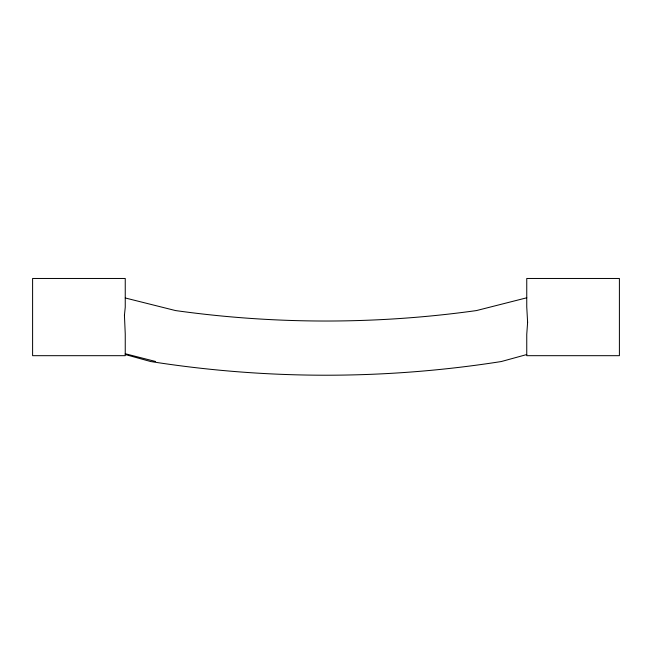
<?xml version="1.0" encoding="UTF-8"?>
<svg xmlns="http://www.w3.org/2000/svg" width="652" height="652" viewBox="0 0 652 652"><rect width="100%" height="100%" fill="white"/><g stroke="black" fill="none" stroke-linecap="round" stroke-linejoin="round"><path stroke-width="0.98" d="M526.751 354.549L501.339 361.526A1129.68 1129.68 0 0 1 150.661 361.526L125.249 354.517M526.751 297.801L476.49 310.564A1087.569 1087.569 0 0 1 175.51 310.564L125.249 297.972M125.249 353.743L155.543 361.477M124.434 315.307L125.249 333.938L125.249 355.682L32.6 355.682L32.6 278.469L125.249 278.469L125.249 307.206L124.434 315.307M527.615 322.332L526.751 334.37L526.751 355.682L619.4 355.682L619.4 278.469L526.751 278.469L526.751 306.937L527.615 322.332"/></g></svg>
